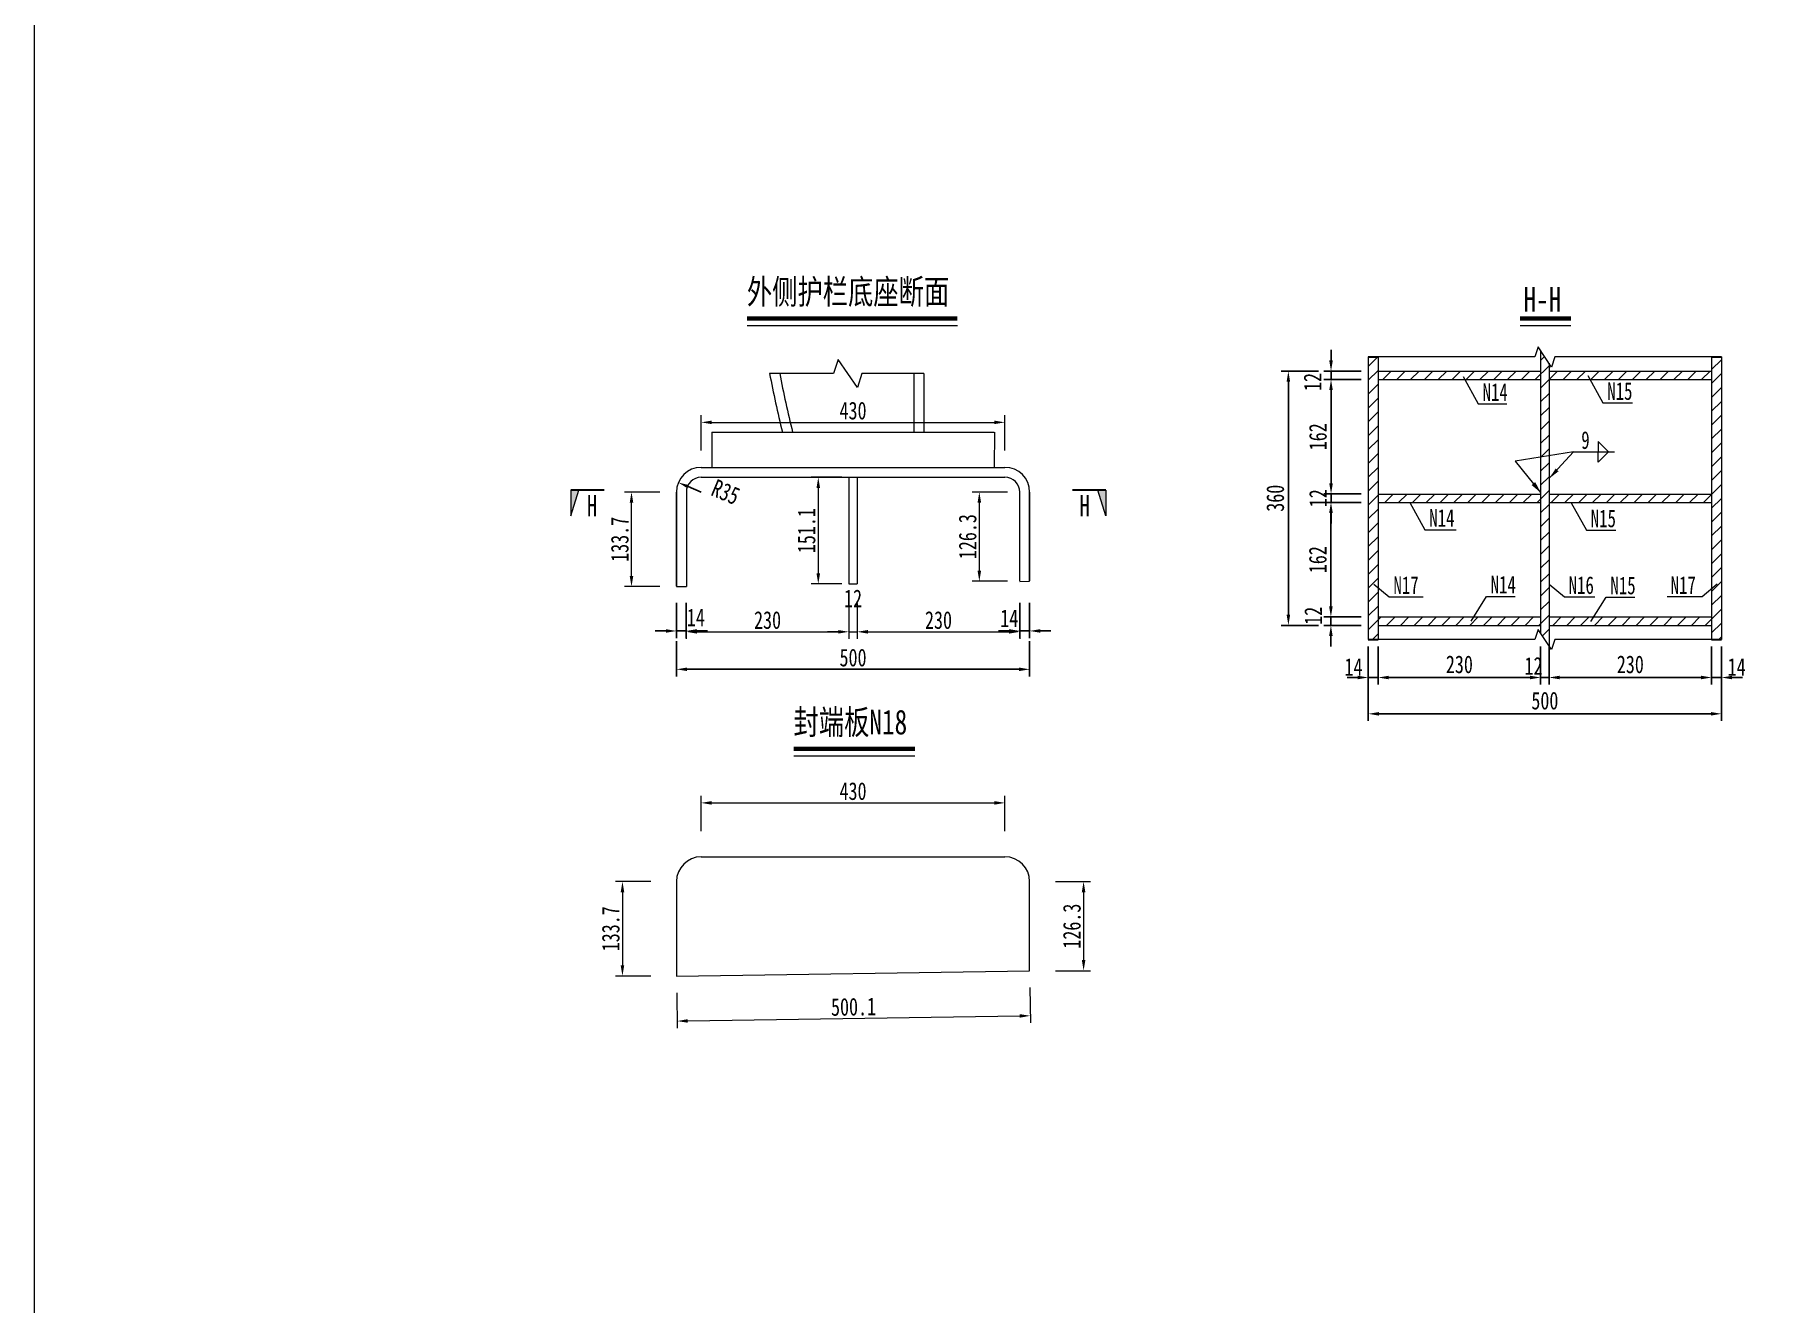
# Model space of a CAD drawing. Extents: x 98573 to 114325, y 0 to 100142.
# Drawn here: x 98573 to 101014, y 69144 to 70941 of the extents above; entities that cross this region are included whole.
import ezdxf
from ezdxf.enums import TextEntityAlignment as Align

# ---------------------------------------------------------------- set-up
doc = ezdxf.new("R2010")
doc.units = 0
doc.header["$MEASUREMENT"] = 0
doc.layers.get('0').update_dxf_attribs({"lineweight": 13})
doc.layers.get('Defpoints').update_dxf_attribs({"color": 9, "lineweight": 5})
for name, color, linetype, lineweight in [('dim', 4, 'Continuous', 13), ('尺寸及阴影线', 4, 'Continuous', 15), ('护栏', 3, 'Continuous', 30), ('文字', 7, 'Continuous', 5), ('文字说明', 7, 'Continuous', 5), ('标注', 4, 'Continuous', 13), ('涪江 尺寸标注线', 4, 'Continuous', 13), ('细线', 4, 'Continuous', 13)]:
    doc.layers.add(name, color=color, linetype=linetype, lineweight=lineweight)
doc.styles.add('EC', font='仿宋_GB2312.ttf', dxfattribs={"width": 0.75})
doc.styles.get("Standard").update_dxf_attribs({"font": '仿宋_GB2312.ttf', "width": 0.75})
doc.dimstyles.new('0.1', dxfattribs={"dimscale": 0, "dimtxt": 2.5, "dimasz": 1.5, "dimexe": 1, "dimexo": 1, "dimgap": 0.4, "dimtad": 1, "dimdec": 1, "dimdsep": 46, "dimtxsty": 'Standard', "dimcen": 0.2, "dimclrd": 256, "dimclre": 256, "dimclrt": 256, "dimadec": 3, "dimazin": 2, "dimtfac": 1, "dimtdec": 1, "dimtmove": 2, "dimatfit": 3, "dimfxl": 4, "dimfxlon": 1, "dimtolj": 1, "dimtzin": 0, "dimlwd": -1, "dimlwe": -1, "dimarcsym": 0})
doc.dimstyles.get("Standard").update_dxf_attribs({"dimscale": 0, "dimtxt": 2.5, "dimasz": 1.5, "dimexe": 1, "dimexo": 1, "dimgap": 0.4, "dimtad": 1, "dimdec": 1, "dimzin": 0, "dimdsep": 46, "dimtxsty": 'Standard', "dimcen": 0.09, "dimclrd": 256, "dimclre": 256, "dimclrt": 256, "dimadec": 0, "dimazin": 0, "dimtfac": 1, "dimtdec": 1, "dimtmove": 2, "dimatfit": 3, "dimfxl": 4, "dimfxlon": 1, "dimtolj": 1, "dimtzin": 0, "dimarcsym": 0})
doc.dimstyles.new('大样比例5', dxfattribs={"dimscale": 0, "dimtxt": 2.5, "dimasz": 1.5, "dimexe": 1, "dimexo": 1, "dimgap": 0.6, "dimtad": 1, "dimdec": 0, "dimrnd": 0.1, "dimzin": 9, "dimdsep": 46, "dimtxsty": 'EC', "dimcen": 0, "dimclrd": 4, "dimclre": 4, "dimclrt": 7, "dimadec": 1, "dimazin": 0, "dimtfac": 0.04, "dimtdec": 0, "dimtix": 1, "dimtmove": 2, "dimatfit": 3, "dimfxl": 4, "dimfxlon": 1, "dimtolj": 1, "dimtzin": 9, "dimarcsym": 0})

# ---------------------------------------------------------------- blocks, each defined once
blk = doc.blocks.new('*D1164')
at = {"layer": 'Defpoints', "color": 0, "transparency": 16777216}
for p in [(100916.4, 72621.2), (100823.4, 72569.8), (100916.4, 47180.8)]:
    blk.add_point(p, dxfattribs=at)
at = {"layer": '标注', "transparency": 16777216}
for p, q in [((100823.4, 72592.6), (100823.4, 72628.3)), ((100916.4, 72592.6), (100916.4, 72628.3))]:
    blk.add_line(p, q, dxfattribs=at)
at = {"layer": '标注', "color": 4, "transparency": 16777216}
blk.add_line((100834.1, 72621.2), (100905.6, 72621.2), dxfattribs=at)
for points in [[(100834.1, 72622.9), (100834.1, 72619.4), (100823.4, 72621.2)], [(100905.6, 72622.9), (100905.6, 72619.4), (100916.4, 72621.2)]]:
    blk.add_solid(points, dxfattribs=at)
at = {"layer": '标注', "transparency": 16777216, "insert": (100869.9, 72632.9), "char_height": 17.86, "attachment_point": 5}
blk.add_mtext('\\A1;93', dxfattribs=at)
blk = doc.blocks.new('*D1088')
at = {"layer": 'Defpoints', "color": 0, "transparency": 16777216}
for p in [(99481.8, 70226.2), (99495.8, 70226.2), (99495.8, 70096.5)]:
    blk.add_point(p, dxfattribs=at)
at = {"layer": '尺寸及阴影线', "lineweight": -2, "transparency": 16777216}
for p, q in [((99481.8, 70136.5), (99481.8, 70086.5)), ((99495.8, 70136.5), (99495.8, 70086.5)), ((99466.8, 70096.5), (99451.8, 70096.5)), ((99481.8, 70096.5), (99495.8, 70096.5)), ((99510.8, 70096.5), (99525.8, 70096.5))]:
    blk.add_line(p, q, dxfattribs=at)
at = {"layer": '尺寸及阴影线', "transparency": 16777216}
for points in [[(99466.8, 70099), (99466.8, 70094), (99481.8, 70096.5)], [(99510.8, 70099), (99510.8, 70094), (99495.8, 70096.5)]]:
    blk.add_solid(points, dxfattribs=at)
at = {"layer": '尺寸及阴影线', "transparency": 16777216, "insert": (99509.3, 70115.7), "char_height": 25, "attachment_point": 5}
blk.add_mtext('\\A1;14', dxfattribs=at)
blk = doc.blocks.new('*D1089')
at = {"layer": 'Defpoints', "color": 0, "transparency": 16777216}
for p in [(99967.8, 70230), (99981.8, 70230), (99981.8, 70096.5)]:
    blk.add_point(p, dxfattribs=at)
at = {"layer": '尺寸及阴影线', "lineweight": -2, "transparency": 16777216}
for p, q in [((99967.8, 70136.5), (99967.8, 70086.5)), ((99981.8, 70136.5), (99981.8, 70086.5)), ((99952.8, 70096.5), (99937.8, 70096.5)), ((99967.8, 70096.5), (99981.8, 70096.5)), ((99996.8, 70096.5), (100011.8, 70096.5))]:
    blk.add_line(p, q, dxfattribs=at)
at = {"layer": '尺寸及阴影线', "transparency": 16777216}
for points in [[(99952.8, 70099), (99952.8, 70094), (99967.8, 70096.5)], [(99996.8, 70099), (99996.8, 70094), (99981.8, 70096.5)]]:
    blk.add_solid(points, dxfattribs=at)
at = {"layer": '尺寸及阴影线', "transparency": 16777216, "insert": (99953, 70114.6), "char_height": 25, "attachment_point": 5}
blk.add_mtext('\\A1;14', dxfattribs=at)
blk = doc.blocks.new('*D1090')
at = {"layer": 'Defpoints', "color": 0, "transparency": 16777216}
for p in [(99481.8, 70202.7), (99981.8, 70202.7), (99481.8, 70042.2)]:
    blk.add_point(p, dxfattribs=at)
at = {"layer": '尺寸及阴影线', "lineweight": -2, "transparency": 16777216}
for p, q in [((99481.8, 70082.2), (99481.8, 70032.2)), ((99981.8, 70082.2), (99981.8, 70032.2)), ((99966.8, 70042.2), (99496.8, 70042.2))]:
    blk.add_line(p, q, dxfattribs=at)
at = {"layer": '尺寸及阴影线', "transparency": 16777216}
for points in [[(99496.8, 70044.7), (99496.8, 70039.7), (99481.8, 70042.2)], [(99966.8, 70044.7), (99966.8, 70039.7), (99981.8, 70042.2)]]:
    blk.add_solid(points, dxfattribs=at)
at = {"layer": '尺寸及阴影线', "transparency": 16777216, "insert": (99731.8, 70058.7), "char_height": 25, "attachment_point": 5}
blk.add_mtext('\\A1;500', dxfattribs=at)
blk = doc.blocks.new('*D1095')
at = {"layer": 'Defpoints', "color": 0, "transparency": 16777216}
for p in [(99484.5, 70306.6, 0), (99516.8, 70293.1, 0)]:
    blk.add_point(p, dxfattribs=at)
at = {"layer": '尺寸及阴影线', "lineweight": -2, "transparency": 16777216}
blk.add_line((99516.8, 70293.1), (99498.4, 70300.8), dxfattribs=at)
at = {"layer": '尺寸及阴影线', "transparency": 16777216}
blk.add_solid([(99499.3, 70303.1), (99497.4, 70298.5), (99484.5, 70306.6)], dxfattribs=at)
at = {"layer": '尺寸及阴影线', "transparency": 16777216, "insert": (99551.5, 70293.1), "char_height": 25, "attachment_point": 5, "rotation": 337.2717}
blk.add_mtext('\\A1;R35', dxfattribs=at)
blk = doc.blocks.new('*D1096')
at = {"layer": 'Defpoints', "color": 0, "transparency": 16777216}
for p in [(99495.8, 70226.2), (99725.8, 70226.2), (99725.8, 70095.3)]:
    blk.add_point(p, dxfattribs=at)
at = {"layer": '标注', "transparency": 16777216}
for p, q in [((99495.8, 70135.3), (99495.8, 70085.3)), ((99725.8, 70135.3), (99725.8, 70085.3))]:
    blk.add_line(p, q, dxfattribs=at)
at = {"layer": '标注', "color": 4, "transparency": 16777216}
blk.add_line((99510.8, 70095.3), (99710.8, 70095.3), dxfattribs=at)
for points in [[(99510.8, 70097.8), (99510.8, 70092.8), (99495.8, 70095.3)], [(99710.8, 70097.8), (99710.8, 70092.8), (99725.8, 70095.3)]]:
    blk.add_solid(points, dxfattribs=at)
at = {"layer": '标注', "transparency": 16777216, "insert": (99610.8, 70111.8), "char_height": 25, "attachment_point": 5}
blk.add_mtext('\\A1;230', dxfattribs=at)
blk = doc.blocks.new('*D1097')
at = {"layer": 'Defpoints', "color": 0, "transparency": 16777216}
for p in [(99725.8, 70248.8), (99737.8, 70248.8), (99737.8, 70095.3)]:
    blk.add_point(p, dxfattribs=at)
at = {"layer": '标注', "transparency": 16777216}
for p, q in [((99725.8, 70135.3), (99725.8, 70085.3)), ((99737.8, 70135.3), (99737.8, 70085.3))]:
    blk.add_line(p, q, dxfattribs=at)
at = {"layer": '标注', "color": 4, "transparency": 16777216}
for p, q in [((99710.8, 70095.3), (99695.8, 70095.3)), ((99725.8, 70095.3), (99737.8, 70095.3)), ((99752.8, 70095.3), (99767.8, 70095.3))]:
    blk.add_line(p, q, dxfattribs=at)
for points in [[(99710.8, 70097.8), (99710.8, 70092.8), (99725.8, 70095.3)], [(99752.8, 70097.8), (99752.8, 70092.8), (99737.8, 70095.3)]]:
    blk.add_solid(points, dxfattribs=at)
at = {"layer": '标注', "transparency": 16777216, "insert": (99731.8, 70142.6), "char_height": 25, "attachment_point": 5}
blk.add_mtext('\\A1;12', dxfattribs=at)
blk = doc.blocks.new('*D1098')
at = {"layer": 'Defpoints', "color": 0, "transparency": 16777216}
for p in [(99737.8, 70209), (99967.8, 70209), (99967.8, 70095.3)]:
    blk.add_point(p, dxfattribs=at)
at = {"layer": '标注', "transparency": 16777216}
for p, q in [((99737.8, 70135.3), (99737.8, 70085.3)), ((99967.8, 70135.3), (99967.8, 70085.3))]:
    blk.add_line(p, q, dxfattribs=at)
at = {"layer": '标注', "color": 4, "transparency": 16777216}
blk.add_line((99752.8, 70095.3), (99952.8, 70095.3), dxfattribs=at)
for points in [[(99752.8, 70097.8), (99752.8, 70092.8), (99737.8, 70095.3)], [(99952.8, 70097.8), (99952.8, 70092.8), (99967.8, 70095.3)]]:
    blk.add_solid(points, dxfattribs=at)
at = {"layer": '标注', "transparency": 16777216, "insert": (99852.8, 70111.8), "char_height": 25, "attachment_point": 5}
blk.add_mtext('\\A1;230', dxfattribs=at)
blk = doc.blocks.new('*D1101')
at = {"layer": 'Defpoints', "color": 0, "transparency": 16777216}
for p in [(99418.2, 70293.1), (99481.8, 70293.1), (99481.8, 70159.3)]:
    blk.add_point(p, dxfattribs=at)
at = {"layer": '标注', "transparency": 16777216}
for p, q in [((99458.2, 70293.1), (99408.2, 70293.1)), ((99458.2, 70159.3), (99408.2, 70159.3))]:
    blk.add_line(p, q, dxfattribs=at)
at = {"layer": '标注', "color": 4, "transparency": 16777216}
blk.add_line((99418.2, 70174.3), (99418.2, 70278.1), dxfattribs=at)
for points in [[(99415.7, 70278.1), (99420.7, 70278.1), (99418.2, 70293.1)], [(99415.7, 70174.3), (99420.7, 70174.3), (99418.2, 70159.3)]]:
    blk.add_solid(points, dxfattribs=at)
at = {"layer": '标注', "transparency": 16777216, "insert": (99401.7, 70226.2), "char_height": 25, "attachment_point": 5, "rotation": 90}
blk.add_mtext('\\A1;133.7', dxfattribs=at)
blk = doc.blocks.new('*D1103')
at = {"layer": 'Defpoints', "color": 0, "transparency": 16777216}
for p in [(99946.8, 70391.8), (99516.8, 70328.1), (99946.8, 70328.1)]:
    blk.add_point(p, dxfattribs=at)
at = {"layer": '标注', "transparency": 16777216}
for p, q in [((99516.8, 70351.8), (99516.8, 70401.8)), ((99946.8, 70351.8), (99946.8, 70401.8))]:
    blk.add_line(p, q, dxfattribs=at)
at = {"layer": '标注', "color": 4, "transparency": 16777216}
blk.add_line((99531.8, 70391.8), (99931.8, 70391.8), dxfattribs=at)
for points in [[(99531.8, 70394.3), (99531.8, 70389.3), (99516.8, 70391.8)], [(99931.8, 70394.3), (99931.8, 70389.3), (99946.8, 70391.8)]]:
    blk.add_solid(points, dxfattribs=at)
at = {"layer": '标注', "transparency": 16777216, "insert": (99731.8, 70408.3), "char_height": 25, "attachment_point": 5}
blk.add_mtext('\\A1;430', dxfattribs=at)
blk = doc.blocks.new('*D1104')
at = {"layer": 'Defpoints', "color": 0, "transparency": 16777216}
for p in [(99725.8, 70314.1), (99682.6, 70163), (99725.8, 70163)]:
    blk.add_point(p, dxfattribs=at)
at = {"layer": '标注', "transparency": 16777216}
for p, q in [((99715.8, 70314.1), (99672.6, 70314.1)), ((99715.8, 70163), (99672.6, 70163))]:
    blk.add_line(p, q, dxfattribs=at)
at = {"layer": '标注', "color": 4, "transparency": 16777216}
blk.add_line((99682.6, 70299.1), (99682.6, 70178), dxfattribs=at)
for points in [[(99680.1, 70299.1), (99685.1, 70299.1), (99682.6, 70314.1)], [(99680.1, 70178), (99685.1, 70178), (99682.6, 70163)]]:
    blk.add_solid(points, dxfattribs=at)
at = {"layer": '标注', "transparency": 16777216, "insert": (99666.1, 70238.5), "char_height": 25, "attachment_point": 5, "rotation": 90}
blk.add_mtext('\\A1;151.1', dxfattribs=at)
blk = doc.blocks.new('*D1105')
at = {"layer": 'Defpoints', "color": 0, "transparency": 16777216}
for p in [(99967.8, 70293.1), (99910.6, 70166.8), (99967.8, 70166.8)]:
    blk.add_point(p, dxfattribs=at)
at = {"layer": '标注', "transparency": 16777216}
for p, q in [((99950.6, 70293.1), (99900.6, 70293.1)), ((99950.6, 70166.8), (99900.6, 70166.8))]:
    blk.add_line(p, q, dxfattribs=at)
at = {"layer": '标注', "color": 4, "transparency": 16777216}
blk.add_line((99910.6, 70278.1), (99910.6, 70181.8), dxfattribs=at)
for points in [[(99908.1, 70278.1), (99913.1, 70278.1), (99910.6, 70293.1)], [(99908.1, 70181.8), (99913.1, 70181.8), (99910.6, 70166.8)]]:
    blk.add_solid(points, dxfattribs=at)
at = {"layer": '标注', "transparency": 16777216, "insert": (99894.1, 70230), "char_height": 25, "attachment_point": 5, "rotation": 90}
blk.add_mtext('\\A1;126.3', dxfattribs=at)
blk = doc.blocks.new('2')
blk.add_hatch(color=256).paths.add_polyline_path([(284.16, 510.9), (287.79, 509.77), (287.79, 510.9)])
for p, q in [((287.79, 510.9), (284.16, 510.9)), ((284.16, 510.9), (287.79, 509.77))]:
    blk.add_line(p, q)
at = {"const_width": 0.3}
blk.add_lwpolyline([(287.79, 506.15), (287.79, 510.9)], dxfattribs=at)
at = {"width": 0.7}
blk.add_attdef('A', text='', height=3.5, dxfattribs=at).set_placement((285.6, 507.89), align=Align.MIDDLE_CENTER)
blk = doc.blocks.new('*D885')
at = {"layer": 'Defpoints', "color": 0, "transparency": 16777216}
for p in [(100461.2, 70084.4), (100961.2, 70084.4), (100961.2, 69979.2)]:
    blk.add_point(p, dxfattribs=at)
at = {"layer": 'dim', "color": 4, "lineweight": -2, "transparency": 16777216}
for p, q in [((100461.2, 70074.4), (100461.2, 69969.2)), ((100961.2, 70074.4), (100961.2, 69969.2)), ((100476.2, 69979.2), (100946.2, 69979.2))]:
    blk.add_line(p, q, dxfattribs=at)
at = {"layer": 'dim', "color": 4, "transparency": 16777216}
for points in [[(100476.2, 69981.7), (100476.2, 69976.7), (100461.2, 69979.2)], [(100946.2, 69981.7), (100946.2, 69976.7), (100961.2, 69979.2)]]:
    blk.add_solid(points, dxfattribs=at)
at = {"layer": 'dim', "color": 7, "transparency": 16777216, "insert": (100711.2, 69997.7), "char_height": 25, "attachment_point": 5}
blk.add_mtext('\\A1;500', dxfattribs=at)
blk = doc.blocks.new('*D886')
at = {"layer": 'Defpoints', "color": 0, "transparency": 16777216}
for p in [(100408.3, 70278.4), (100461.2, 70278.4), (100461.2, 70116.4)]:
    blk.add_point(p, dxfattribs=at)
at = {"layer": 'dim', "color": 4, "lineweight": -2, "transparency": 16777216}
for p, q in [((100451.2, 70278.4), (100398.3, 70278.4)), ((100408.3, 70131.4), (100408.3, 70263.4)), ((100451.2, 70116.4), (100398.3, 70116.4))]:
    blk.add_line(p, q, dxfattribs=at)
at = {"layer": 'dim', "color": 4, "transparency": 16777216}
for points in [[(100405.8, 70263.4), (100410.8, 70263.4), (100408.3, 70278.4)], [(100405.8, 70131.4), (100410.8, 70131.4), (100408.3, 70116.4)]]:
    blk.add_solid(points, dxfattribs=at)
at = {"layer": 'dim', "color": 7, "transparency": 16777216, "insert": (100389.8, 70197.4), "char_height": 25, "attachment_point": 5, "rotation": 90}
blk.add_mtext('\\A1;162', dxfattribs=at)
blk = doc.blocks.new('*D887')
at = {"layer": 'Defpoints', "color": 0, "transparency": 16777216}
for p in [(100461.2, 70452.4), (100408.5, 70290.4), (100461.2, 70290.4)]:
    blk.add_point(p, dxfattribs=at)
at = {"layer": 'dim', "color": 4, "lineweight": -2, "transparency": 16777216}
for p, q in [((100451.2, 70452.4), (100398.5, 70452.4)), ((100408.5, 70437.4), (100408.5, 70305.4)), ((100451.2, 70290.4), (100398.5, 70290.4))]:
    blk.add_line(p, q, dxfattribs=at)
at = {"layer": 'dim', "color": 4, "transparency": 16777216}
for points in [[(100406, 70437.4), (100411, 70437.4), (100408.5, 70452.4)], [(100406, 70305.4), (100411, 70305.4), (100408.5, 70290.4)]]:
    blk.add_solid(points, dxfattribs=at)
at = {"layer": 'dim', "color": 7, "transparency": 16777216, "insert": (100390, 70371.4), "char_height": 25, "attachment_point": 5, "rotation": 90}
blk.add_mtext('\\A1;162', dxfattribs=at)
blk = doc.blocks.new('*D888')
at = {"layer": 'Defpoints', "color": 0, "transparency": 16777216}
for p in [(100461.2, 70084.4), (100475.2, 70084.4), (100475.2, 70030.6)]:
    blk.add_point(p, dxfattribs=at)
at = {"layer": 'dim', "color": 4, "lineweight": -2, "transparency": 16777216}
for p, q in [((100461.2, 70074.4), (100461.2, 70020.6)), ((100475.2, 70074.4), (100475.2, 70020.6)), ((100446.2, 70030.6), (100431.2, 70030.6)), ((100461.2, 70030.6), (100475.2, 70030.6)), ((100490.2, 70030.6), (100505.2, 70030.6))]:
    blk.add_line(p, q, dxfattribs=at)
at = {"layer": 'dim', "color": 4, "transparency": 16777216}
for points in [[(100446.2, 70033.1), (100446.2, 70028.1), (100461.2, 70030.6)], [(100490.2, 70033.1), (100490.2, 70028.1), (100475.2, 70030.6)]]:
    blk.add_solid(points, dxfattribs=at)
at = {"layer": 'dim', "color": 7, "transparency": 16777216, "insert": (100440.3, 70045.6), "char_height": 25, "attachment_point": 5}
blk.add_mtext('\\A1;14', dxfattribs=at)
blk = doc.blocks.new('*D889')
at = {"layer": 'Defpoints', "color": 0, "transparency": 16777216}
for p in [(100408.5, 70278.4), (100461.2, 70290.4), (100461.2, 70278.4)]:
    blk.add_point(p, dxfattribs=at)
at = {"layer": 'dim', "color": 4, "lineweight": -2, "transparency": 16777216}
for p, q in [((100408.5, 70305.4), (100408.5, 70320.4)), ((100451.2, 70290.4), (100398.5, 70290.4)), ((100451.2, 70278.4), (100398.5, 70278.4)), ((100408.5, 70290.4), (100408.5, 70278.4)), ((100408.5, 70263.4), (100408.5, 70248.4))]:
    blk.add_line(p, q, dxfattribs=at)
at = {"layer": 'dim', "color": 4, "transparency": 16777216}
for points in [[(100406, 70305.4), (100411, 70305.4), (100408.5, 70290.4)], [(100406, 70263.4), (100411, 70263.4), (100408.5, 70278.4)]]:
    blk.add_solid(points, dxfattribs=at)
at = {"layer": 'dim', "color": 7, "transparency": 16777216, "insert": (100390, 70284.4), "char_height": 25, "attachment_point": 5, "rotation": 90}
blk.add_mtext('\\A1;12', dxfattribs=at)
blk = doc.blocks.new('*D890')
at = {"layer": 'Defpoints', "color": 0, "transparency": 16777216}
for p in [(100408.3, 70116.4), (100461.2, 70116.4), (100461.2, 70104.4)]:
    blk.add_point(p, dxfattribs=at)
at = {"layer": 'dim', "color": 4, "lineweight": -2, "transparency": 16777216}
for p, q in [((100408.3, 70131.4), (100408.3, 70146.4)), ((100451.2, 70116.4), (100398.3, 70116.4)), ((100451.2, 70104.4), (100398.3, 70104.4)), ((100408.3, 70104.4), (100408.3, 70116.4)), ((100408.3, 70089.4), (100408.3, 70074.4))]:
    blk.add_line(p, q, dxfattribs=at)
at = {"layer": 'dim', "color": 4, "transparency": 16777216}
for points in [[(100405.8, 70131.4), (100410.8, 70131.4), (100408.3, 70116.4)], [(100405.8, 70089.4), (100410.8, 70089.4), (100408.3, 70104.4)]]:
    blk.add_solid(points, dxfattribs=at)
at = {"layer": 'dim', "color": 7, "transparency": 16777216, "insert": (100383.2, 70118), "char_height": 25, "attachment_point": 5, "rotation": 90}
blk.add_mtext('\\A1;12', dxfattribs=at)
blk = doc.blocks.new('*D891')
at = {"layer": 'Defpoints', "color": 0, "transparency": 16777216}
for p in [(100461.2, 70464.4), (100408.5, 70452.4), (100461.2, 70452.4)]:
    blk.add_point(p, dxfattribs=at)
at = {"layer": 'dim', "color": 4, "lineweight": -2, "transparency": 16777216}
for p, q in [((100408.5, 70479.4), (100408.5, 70494.4)), ((100451.2, 70464.4), (100398.5, 70464.4)), ((100408.5, 70464.4), (100408.5, 70452.4)), ((100451.2, 70452.4), (100398.5, 70452.4)), ((100408.5, 70437.4), (100408.5, 70422.4))]:
    blk.add_line(p, q, dxfattribs=at)
at = {"layer": 'dim', "color": 4, "transparency": 16777216}
for points in [[(100406, 70479.4), (100411, 70479.4), (100408.5, 70464.4)], [(100406, 70437.4), (100411, 70437.4), (100408.5, 70452.4)]]:
    blk.add_solid(points, dxfattribs=at)
at = {"layer": 'dim', "color": 7, "transparency": 16777216, "insert": (100382.3, 70449), "char_height": 25, "attachment_point": 5, "rotation": 90}
blk.add_mtext('\\A1;12', dxfattribs=at)
blk = doc.blocks.new('*D892')
at = {"layer": 'Defpoints', "color": 0, "transparency": 16777216}
for p in [(100947.2, 70084.4), (100961.2, 70084.4), (100961.2, 70030.6)]:
    blk.add_point(p, dxfattribs=at)
at = {"layer": 'dim', "color": 4, "lineweight": -2, "transparency": 16777216}
for p, q in [((100947.2, 70074.4), (100947.2, 70020.6)), ((100961.2, 70074.4), (100961.2, 70020.6)), ((100932.2, 70030.6), (100917.2, 70030.6)), ((100947.2, 70030.6), (100961.2, 70030.6)), ((100976.2, 70030.6), (100991.2, 70030.6))]:
    blk.add_line(p, q, dxfattribs=at)
at = {"layer": 'dim', "color": 4, "transparency": 16777216}
for points in [[(100932.2, 70033.1), (100932.2, 70028.1), (100947.2, 70030.6)], [(100976.2, 70033.1), (100976.2, 70028.1), (100961.2, 70030.6)]]:
    blk.add_solid(points, dxfattribs=at)
at = {"layer": 'dim', "color": 7, "transparency": 16777216, "insert": (100982.7, 70045.6), "char_height": 25, "attachment_point": 5}
blk.add_mtext('\\A1;14', dxfattribs=at)
blk = doc.blocks.new('*D893')
at = {"layer": 'Defpoints', "color": 0, "transparency": 16777216}
for p in [(100475.2, 70084.4), (100705.2, 70084.4), (100705.2, 70030.6)]:
    blk.add_point(p, dxfattribs=at)
at = {"layer": 'dim', "color": 4, "lineweight": -2, "transparency": 16777216}
for p, q in [((100475.2, 70074.4), (100475.2, 70020.6)), ((100705.2, 70074.4), (100705.2, 70020.6)), ((100490.2, 70030.6), (100690.2, 70030.6))]:
    blk.add_line(p, q, dxfattribs=at)
at = {"layer": 'dim', "color": 4, "transparency": 16777216}
for points in [[(100490.2, 70033.1), (100490.2, 70028.1), (100475.2, 70030.6)], [(100690.2, 70033.1), (100690.2, 70028.1), (100705.2, 70030.6)]]:
    blk.add_solid(points, dxfattribs=at)
at = {"layer": 'dim', "color": 7, "transparency": 16777216, "insert": (100590.2, 70049.1), "char_height": 25, "attachment_point": 5}
blk.add_mtext('\\A1;230', dxfattribs=at)
blk = doc.blocks.new('*D894')
at = {"layer": 'Defpoints', "color": 0, "transparency": 16777216}
for p in [(100705.2, 70084.4), (100717.2, 70084.4), (100717.2, 70030.6)]:
    blk.add_point(p, dxfattribs=at)
at = {"layer": 'dim', "color": 4, "lineweight": -2, "transparency": 16777216}
for p, q in [((100705.2, 70074.4), (100705.2, 70020.6)), ((100717.2, 70074.4), (100717.2, 70020.6)), ((100690.2, 70030.6), (100675.2, 70030.6)), ((100705.2, 70030.6), (100717.2, 70030.6)), ((100732.2, 70030.6), (100747.2, 70030.6))]:
    blk.add_line(p, q, dxfattribs=at)
at = {"layer": 'dim', "color": 4, "transparency": 16777216}
for points in [[(100690.2, 70033.1), (100690.2, 70028.1), (100705.2, 70030.6)], [(100732.2, 70033.1), (100732.2, 70028.1), (100717.2, 70030.6)]]:
    blk.add_solid(points, dxfattribs=at)
at = {"layer": 'dim', "color": 7, "transparency": 16777216, "insert": (100695.1, 70047.1), "char_height": 25, "attachment_point": 5}
blk.add_mtext('\\A1;12', dxfattribs=at)
blk = doc.blocks.new('*D895')
at = {"layer": 'Defpoints', "color": 0, "transparency": 16777216}
for p in [(100717.2, 70084.4), (100947.2, 70084.4), (100947.2, 70030.6)]:
    blk.add_point(p, dxfattribs=at)
at = {"layer": 'dim', "color": 4, "lineweight": -2, "transparency": 16777216}
for p, q in [((100717.2, 70074.4), (100717.2, 70020.6)), ((100947.2, 70074.4), (100947.2, 70020.6)), ((100732.2, 70030.6), (100932.2, 70030.6))]:
    blk.add_line(p, q, dxfattribs=at)
at = {"layer": 'dim', "color": 4, "transparency": 16777216}
for points in [[(100732.2, 70033.1), (100732.2, 70028.1), (100717.2, 70030.6)], [(100932.2, 70033.1), (100932.2, 70028.1), (100947.2, 70030.6)]]:
    blk.add_solid(points, dxfattribs=at)
at = {"layer": 'dim', "color": 7, "transparency": 16777216, "insert": (100832.2, 70049.1), "char_height": 25, "attachment_point": 5}
blk.add_mtext('\\A1;230', dxfattribs=at)
blk = doc.blocks.new('*D896')
at = {"layer": 'Defpoints', "color": 0, "transparency": 16777216}
for p in [(100400.8, 70464.4), (100348.1, 70104.4), (100400.7, 70104.4)]:
    blk.add_point(p, dxfattribs=at)
at = {"layer": 'dim', "color": 4, "lineweight": -2, "transparency": 16777216}
for p, q in [((100390.8, 70464.4), (100338.1, 70464.4)), ((100348.1, 70449.4), (100348.1, 70119.4)), ((100390.7, 70104.4), (100338.1, 70104.4))]:
    blk.add_line(p, q, dxfattribs=at)
at = {"layer": 'dim', "color": 4, "transparency": 16777216}
for points in [[(100345.6, 70449.4), (100350.6, 70449.4), (100348.1, 70464.4)], [(100345.6, 70119.4), (100350.6, 70119.4), (100348.1, 70104.4)]]:
    blk.add_solid(points, dxfattribs=at)
at = {"layer": 'dim', "color": 7, "transparency": 16777216, "insert": (100329.6, 70284.4), "char_height": 25, "attachment_point": 5, "rotation": 90}
blk.add_mtext('\\A1;360', dxfattribs=at)
blk = doc.blocks.new('*D1111')
at = {"layer": 'Defpoints', "color": 0, "transparency": 16777216}
for p in [(99481.8, 69741.7), (99405.4, 69608), (99481.8, 69608)]:
    blk.add_point(p, dxfattribs=at)
at = {"layer": '标注', "transparency": 16777216}
for p, q in [((99445.4, 69741.7), (99395.4, 69741.7)), ((99445.4, 69608), (99395.4, 69608))]:
    blk.add_line(p, q, dxfattribs=at)
at = {"layer": '标注', "color": 4, "transparency": 16777216}
blk.add_line((99405.4, 69726.7), (99405.4, 69623), dxfattribs=at)
for points in [[(99402.9, 69726.7), (99407.9, 69726.7), (99405.4, 69741.7)], [(99402.9, 69623), (99407.9, 69623), (99405.4, 69608)]]:
    blk.add_solid(points, dxfattribs=at)
at = {"layer": '标注', "transparency": 16777216, "insert": (99388.9, 69674.9), "char_height": 25, "attachment_point": 5, "rotation": 90}
blk.add_mtext('\\A1;133.7', dxfattribs=at)
blk = doc.blocks.new('*D1113')
at = {"layer": 'Defpoints', "color": 0, "transparency": 16777216}
for p in [(99946.8, 69853.1), (99516.8, 69776.7), (99946.8, 69776.7)]:
    blk.add_point(p, dxfattribs=at)
at = {"layer": '标注', "transparency": 16777216}
for p, q in [((99516.8, 69813.1), (99516.8, 69863.1)), ((99946.8, 69813.1), (99946.8, 69863.1))]:
    blk.add_line(p, q, dxfattribs=at)
at = {"layer": '标注', "color": 4, "transparency": 16777216}
blk.add_line((99531.8, 69853.1), (99931.8, 69853.1), dxfattribs=at)
for points in [[(99531.8, 69855.6), (99531.8, 69850.6), (99516.8, 69853.1)], [(99931.8, 69855.6), (99931.8, 69850.6), (99946.8, 69853.1)]]:
    blk.add_solid(points, dxfattribs=at)
at = {"layer": '标注', "transparency": 16777216, "insert": (99731.8, 69869.6), "char_height": 25, "attachment_point": 5}
blk.add_mtext('\\A1;430', dxfattribs=at)
blk = doc.blocks.new('*D1114')
at = {"layer": 'Defpoints', "color": 0, "transparency": 16777216}
for p in [(99981.8, 69741.7), (99981.8, 69615.5), (100058.2, 69615.5)]:
    blk.add_point(p, dxfattribs=at)
at = {"layer": '标注', "transparency": 16777216}
for p, q in [((100018.2, 69741.7), (100068.2, 69741.7)), ((100018.2, 69615.5), (100068.2, 69615.5))]:
    blk.add_line(p, q, dxfattribs=at)
at = {"layer": '标注', "color": 4, "transparency": 16777216}
blk.add_line((100058.2, 69726.7), (100058.2, 69630.5), dxfattribs=at)
for points in [[(100055.7, 69726.7), (100060.7, 69726.7), (100058.2, 69741.7)], [(100055.7, 69630.5), (100060.7, 69630.5), (100058.2, 69615.5)]]:
    blk.add_solid(points, dxfattribs=at)
at = {"layer": '标注', "transparency": 16777216, "insert": (100041.7, 69678.6), "char_height": 25, "attachment_point": 5, "rotation": 90}
blk.add_mtext('\\A1;126.3', dxfattribs=at)
blk = doc.blocks.new('*D1116')
at = {"layer": 'Defpoints', "color": 0, "transparency": 16777216}
for p in [(99481.8, 69608), (99981.8, 69615.5), (99982.8, 69551.7)]:
    blk.add_point(p, dxfattribs=at)
at = {"layer": '标注', "transparency": 16777216}
for p, q in [((99482.2, 69584.2), (99482.9, 69534.2)), ((99982.2, 69591.7), (99982.9, 69541.7))]:
    blk.add_line(p, q, dxfattribs=at)
at = {"layer": '标注', "color": 4, "transparency": 16777216}
blk.add_line((99497.8, 69544.4), (99967.8, 69551.5), dxfattribs=at)
for points in [[(99497.7, 69546.9), (99497.8, 69541.9), (99482.8, 69544.2)], [(99967.7, 69554), (99967.8, 69549), (99982.8, 69551.7)]]:
    blk.add_solid(points, dxfattribs=at)
at = {"layer": '标注', "transparency": 16777216, "insert": (99732.5, 69564.4), "char_height": 25, "attachment_point": 5, "rotation": 0.8594}
blk.add_mtext('\\A1;500.1', dxfattribs=at)

msp = doc.modelspace()

# ---------------------------------------------------------------- hatches: boundary and pattern name
at = {"layer": '细线', "ltscale": 11111}
h = msp.add_hatch(dxfattribs=at)
h.set_pattern_fill('ANSI31', color=256, scale=111, style=0)
h.set_pattern_definition([(45, (10299.686, 48771.374), (-9.8111066, 9.8111066), [])])
h.paths.add_polyline_path([(100475.20929, 70484.39259), (100461.20929, 70484.39259), (100461.20929, 70084.39259), (100475.20929, 70084.39259)])
h.paths.add_polyline_path([(100705.20929, 70278.39259), (100705.20929, 70290.39259), (100475.20929, 70290.39259), (100475.20929, 70278.39259)])
h.paths.add_polyline_path([(100717.20929, 70290.39259), (100717.20929, 70278.39259), (100947.20929, 70278.39259), (100947.20929, 70290.39259)])
h.paths.add_polyline_path([(100717.20929, 70484.39259), (100705.20929, 70484.39259), (100705.20929, 70342.59222), (100717.20929, 70344.53717)])
h.paths.add_polyline_path([(100961.20929, 70484.39259), (100947.20929, 70484.39259), (100947.20929, 70084.39259), (100961.20929, 70084.39259)])
h.paths.add_polyline_path([(100947.20929, 70104.39259), (100947.20929, 70116.39259), (100717.20929, 70116.39259), (100717.20929, 70104.39259)])
h.paths.add_polyline_path([(100705.20929, 70104.39259), (100705.20929, 70116.39259), (100475.20929, 70116.39259), (100475.20929, 70104.39259)])
h.paths.add_polyline_path([(100705.20929, 70452.39259), (100705.20929, 70464.39259), (100475.20929, 70464.39259), (100475.20929, 70452.39259)])
h.paths.add_polyline_path([(100947.20929, 70452.39259), (100947.20929, 70464.39259), (100717.20929, 70464.39259), (100717.20929, 70452.39259)])
h.paths.add_polyline_path([(100705.20929, 70093.39278), (100711.20929, 70084.39259), (100717.20929, 70084.39259), (100717.20929, 70344.53717), (100705.20929, 70342.59222)])

# ---------------------------------------------------------------- linework, layer by layer
for p, q in [((99581.91005, 70528.73765), (99879.47077, 70528.73765)), ((100676.23878, 70528.73765), (100748.06948, 70528.73765)), ((99647.87684, 69919.54841), (99819.39629, 69919.54841))]:
    msp.add_line(p, q)
at = {"color": 1}
for p, q in [((100705.20929, 70493.39278), (100705.20929, 70093.39278)), ((100461.20929, 70484.39259), (100461.20929, 70084.39259)), ((100475.20929, 70484.39259), (100475.20929, 70084.39259)), ((100475.20929, 70464.39259), (100705.20929, 70464.39259)), ((100717.20929, 70475.3924), (100717.20929, 70075.3924)), ((100717.20929, 70464.39259), (100947.20929, 70464.39259)), ((100947.20929, 70484.39259), (100947.20929, 70084.39259)), ((100961.20929, 70484.39259), (100961.20929, 70084.39259)), ((99817.81931, 70460.891), (99817.81931, 70377.98051)), ((99831.81931, 70460.891), (99831.81931, 70377.98051)), ((100475.20929, 70452.39259), (100705.20929, 70452.39259)), ((100717.20929, 70452.39259), (100947.20929, 70452.39259)), ((99531.81931, 70377.98051), (99931.81931, 70377.98051)), ((99531.81931, 70377.98051), (99531.81931, 70327.98051)), ((99931.84875, 70377.98051), (99931.79979, 70328.08847)), ((99516.81931, 70328.08847), (99946.81931, 70328.08847)), ((99481.81931, 70293.08847), (99481.81931, 70159.33847)), ((99481.81931, 70160.08847), (99481.81931, 70293.00849)), ((99495.81931, 70293.08847), (99495.81931, 70159.33847)), ((99516.81931, 70314.08847), (99946.81931, 70314.08847)), ((99725.81931, 70314.08847), (99725.81931, 70162.99847)), ((99737.81931, 70314.08847), (99737.81931, 70163.19347)), ((99967.81931, 70166.83847), (99967.81931, 70293.08847)), ((99981.81931, 70166.83847), (99981.81931, 70293.08847)), ((99981.81931, 70293.00849), (99981.81931, 70167.58847)), ((100475.20929, 70290.39259), (100705.20929, 70290.39259)), ((100475.20929, 70278.39259), (100705.20929, 70278.39259)), ((100717.20929, 70290.39259), (100947.20929, 70290.39259)), ((100717.20929, 70278.39259), (100947.20929, 70278.39259)), ((99481.81931, 70159.33847), (99495.81931, 70159.54847)), ((99481.81931, 70159.33847), (99495.81931, 70159.54847)), ((99725.81931, 70162.99847), (99737.81931, 70163.17847)), ((99967.81931, 70166.62847), (99981.81931, 70166.83847)), ((99967.81931, 70166.62847), (99981.81931, 70166.83847)), ((100475.20929, 70116.39259), (100705.20929, 70116.39259)), ((100475.20929, 70104.39259), (100705.20929, 70104.39259)), ((100717.20929, 70116.39259), (100947.20929, 70116.39259)), ((100717.20929, 70104.39259), (100947.20929, 70104.39259)), ((99516.81931, 69776.73602), (99946.81931, 69776.73602)), ((99481.81931, 69741.73602), (99481.81931, 69607.98602)), ((99981.81931, 69615.48602), (99981.81931, 69741.73602)), ((99481.81931, 69607.98602), (99981.81931, 69615.48602))]:
    msp.add_line(p, q, dxfattribs=at)
at = {"color": 6, "const_width": 6}
for points in [[(99581.91005, 70538.73765), (99879.47077, 70538.73765)], [(100676.23878, 70538.73765), (100748.06948, 70538.73765)], [(99647.87684, 69929.54841), (99819.39629, 69929.54841)]]:
    msp.add_lwpolyline(points, dxfattribs=at)
at = {"color": 1}
for centre, radius, start, end in [((101087.59708, 70739.52039), 1500, 190.70503247, 193.94713793), ((101087.59708, 70739.52039), 1486, 190.80709484, 194.0812351), ((99516.81931, 70293.08847, 0), 35, 90, 180), ((99946.81931, 70293.08847, 0), 35, 0, 90), ((99516.81931, 70293.08847, 0), 21, 90, 180), ((99946.81931, 70293.08847, 0), 21, 0, 90), ((99516.81931, 69741.73602, 0), 35, 90, 180), ((99946.81931, 69741.73602, 0), 35, 0, 90)]:
    msp.add_arc(centre, radius, start, end, dxfattribs=at)
at = {"layer": 'Defpoints'}
msp.add_lwpolyline([(98573.01049, 75541.48092), (105862.16093, 75541.48092), (105862.16093, 66015.59917), (98573.01049, 66015.59917)], close=True, dxfattribs=at)
at = {"layer": '护栏'}
for p, q in [((100461.20929, 70484.39259), (100475.20929, 70484.39259)), ((100947.20929, 70484.39259), (100961.20929, 70484.39259)), ((100461.20929, 70084.39259), (100475.20929, 70084.39259)), ((100947.20929, 70084.39259), (100961.20929, 70084.39259))]:
    msp.add_line(p, q, dxfattribs=at)
at = {"layer": '标注'}
for p, q in [((100786.75746, 70364.62692), (100786.75746, 70350.153)), ((100786.75746, 70364.62692), (100801.23137, 70350.153)), ((100786.75746, 70335.67909), (100786.75746, 70350.153)), ((100786.75746, 70335.67909), (100801.23137, 70350.153))]:
    msp.add_line(p, q, dxfattribs=at)
at = {"layer": '标注', "ltscale": 100}
for p, q in [((100751.85804, 70350.153), (100669.38757, 70336.78626)), ((100669.38757, 70336.78626), (100705.20929, 70292.39259))]:
    msp.add_line(p, q, dxfattribs=at)
at = {"layer": '标注', "ltscale": 100, "extrusion": (0, 0, -1)}
msp.add_lwpolyline([(-100718.38497, 70313.95575), (-100751.85804, 70350.153), (-100809.76061, 70350.153)], dxfattribs=at)
for points in [[(-100726.49043, 70326.42753), (-100717.20929, 70312.14675), (-100730.62035, 70322.6455)], [(-100692.47825, 70303.02634), (-100705.20929, 70292.39259), (-100697.63417, 70307.22312)]]:
    msp.add_solid(points, dxfattribs=at)
at = {"layer": '涪江 尺寸标注线'}
msp.add_lwpolyline([(99831.81931, 70460.891), (99744.33919, 70460.891), (99738.07397, 70441.16134), (99710.6124, 70480.62067), (99704.34719, 70460.891), (99613.70236, 70460.891)], dxfattribs=at)
at = {"layer": '细线', "ltscale": 100}
for p, q in [((100606.78211, 70110.21899), (100628.39282, 70145.43017)), ((100628.39282, 70145.43017), (100669.02445, 70145.43017)), ((100776.34318, 70109.97215), (100797.95389, 70144.2492)), ((100797.95389, 70144.2492), (100838.58551, 70144.2492))]:
    msp.add_line(p, q, dxfattribs=at)
at = {"layer": '细线'}
for points in [[(100961.20929, 70484.39259), (100725.49501, 70484.39259), (100720.7331, 70470.10658), (100701.68549, 70498.6786), (100696.92358, 70484.39259), (100461.20929, 70484.39259)], [(100961.20929, 70084.39259), (100725.49501, 70084.39259), (100720.7331, 70070.10658), (100701.68549, 70098.6786), (100696.92358, 70084.39259), (100461.20929, 70084.39259)]]:
    msp.add_lwpolyline(points, dxfattribs=at)

# ---------------------------------------------------------------- block references
ref = msp.add_blockref('2', (104441.20568, 67418.02971), dxfattribs=dict(xscale=10, yscale=10, zscale=10, rotation=90))
ref.add_attrib('A', 'H', dxfattribs={"height": 30, "width": 0.7}).set_placement((99362.30243, 70274.01138), align=Align.MIDDLE_CENTER)
ref = msp.add_blockref('2', (94980.83855, 67418.02971), dxfattribs=dict(xscale=-10, yscale=10, zscale=10, rotation=270))
ref.add_attrib('A', 'H', dxfattribs={"height": 30, "width": 0.7}).set_placement((100059.7418, 70274.01138), align=Align.MIDDLE_CENTER)

# ---------------------------------------------------------------- texts
at = {"layer": '文字', "width": 0.7}
for s, p in [('N14', (100622.98322, 70422.16519)), ('N15', (100799.49658, 70423.62599)), ('N14', (100547.50484, 70244.00606)), ('N15', (100776.1114, 70243.40039)), ('N17', (100496.86413, 70148.90054)), ('N14', (100634.43694, 70149.58683)), ('N16', (100744.86413, 70148.90054)), ('N15', (100803.99801, 70148.40586)), ('N17', (100889.2315, 70148.90054))]:
    msp.add_text(s, height=25, dxfattribs=at).set_placement(p)
at = {"layer": '文字说明', "width": 0.75}
for s, p in [('外侧护栏底座断面', (99581.55269, 70559.24623)), ('H-H', (100680.91375, 70548.40499)), ('封端板N18', (99647.51947, 69950.057))]:
    msp.add_text(s, height=35, dxfattribs=at).set_placement(p)
at = {"layer": '标注', "ltscale": 100, "width": 0.7}
msp.add_text('9', height=25, dxfattribs=at).set_placement((100762.7327, 70354.23468))

# ---------------------------------------------------------------- dimensions: what is measured, and where the dimension line sits
at = {"layer": 'dim'}
for base, p1, p2, angle, picture, middle, dimtype in [((100408.46782, 70452.39259), (100461.20929, 70464.39259), (100461.20929, 70452.39259), 90, '*D891', (100382.32593, 70448.99905), 160), ((100408.30566, 70116.39259), (100461.20929, 70104.39259), (100461.20929, 70116.39259), 90, '*D890', (100383.24136, 70118.01595), 160), ((100475.20929, 70030.58808), (100461.20929, 70084.39259), (100475.20929, 70084.39259), 0, '*D888', (100440.30649, 70045.58808), 161), ((100961.20929, 70030.58808), (100947.20929, 70084.39259), (100961.20929, 70084.39259), 0, '*D892', (100982.66553, 70045.58808), 161)]:
    dim = msp.add_linear_dim(base=base, p1=p1, p2=p2, angle=angle, dimstyle='大样比例5', override={"dimscale": 10, "dimtxsty": 'Standard', "dimfxl": 100}, dxfattribs=at)
    dim.commit()
    dim.dimension.update_dxf_attribs({"geometry": picture, "text_midpoint": middle, "dimtype": dimtype})
for base, p1, p2, picture, middle in [((100348.05159, 70104.39259), (100400.79307, 70464.39259), (100400.65277, 70104.39259), '*D896', (100329.55159, 70284.39259)), ((100408.46782, 70290.39259), (100461.20929, 70452.39259), (100461.20929, 70290.39259), '*D887', (100389.96782, 70371.39259)), ((100408.30566, 70278.39259), (100461.20929, 70116.39259), (100461.20929, 70278.39259), '*D886', (100389.80566, 70197.39259))]:
    dim = msp.add_linear_dim(base=base, p1=p1, p2=p2, angle=90, dimstyle='大样比例5', override={"dimscale": 10, "dimtxsty": 'Standard', "dimfxl": 100}, dxfattribs=at)
    dim.commit()
    dim.dimension.update_dxf_attribs({"geometry": picture, "text_midpoint": middle})
dim = msp.add_aligned_dim(p1=(100461.20929, 70290.39259), p2=(100461.20929, 70278.39259), distance=-52.74147, text='12', dimstyle='大样比例5', override={"dimscale": 10, "dimtxsty": 'Standard', "dimfxl": 100}, dxfattribs=at)
dim.commit()
dim.dimension.update_dxf_attribs({"geometry": '*D889', "text_midpoint": (100389.96782, 70284.39259)})
dim = msp.add_aligned_dim(p1=(100461.20929, 70084.39259), p2=(100961.20929, 70084.39259), distance=-105.18894, dimstyle='大样比例5', override={"dimscale": 10, "dimtxsty": 'Standard', "dimfxl": 100}, dxfattribs=at)
dim.commit()
dim.dimension.update_dxf_attribs({"geometry": '*D885', "text_midpoint": (100711.20929, 69997.70365)})
for base, p1, p2, picture, middle in [((100705.20929, 70030.58808), (100475.20929, 70084.39259), (100705.20929, 70084.39259), '*D893', (100590.20929, 70049.08808)), ((100947.20929, 70030.58808), (100717.20929, 70084.39259), (100947.20929, 70084.39259), '*D895', (100832.20929, 70049.08808))]:
    dim = msp.add_linear_dim(base=base, p1=p1, p2=p2, dimstyle='大样比例5', override={"dimscale": 10, "dimtxsty": 'Standard', "dimfxl": 100}, dxfattribs=at)
    dim.commit()
    dim.dimension.update_dxf_attribs({"geometry": picture, "text_midpoint": middle})
dim = msp.add_linear_dim(base=(100717.20929, 70030.58808), p1=(100705.20929, 70084.39259), p2=(100717.20929, 70084.39259), dimstyle='大样比例5', override={"dimscale": 10, "dimtxsty": 'Standard', "dimfxl": 100}, dxfattribs=at)
dim.commit()
dim.dimension.update_dxf_attribs({"geometry": '*D894', "text_midpoint": (100695.0689, 70047.13529), "dimtype": 160})
at = {"layer": '尺寸及阴影线', "color": 0}
dim = msp.add_radius_dim(center=(99516.81931, 70293.08847, 0), mpoint=(99484.53716, 70306.61114, 0), text='R35', dimstyle='Standard', override={"dimscale": 10, "dimlfac": 1000, "dimfxl": 4}, dxfattribs=at)
dim.commit()
dim.dimension.update_dxf_attribs({"geometry": '*D1095', "text_midpoint": (99551.46118, 70293.09937), "dimtype": 164})
for base, p1, p2, picture, middle in [((99495.81931, 70096.52383), (99481.81931, 70226.21347), (99495.81931, 70226.21347), '*D1088', (99509.32771, 70115.71289)), ((99981.81931, 70096.52383), (99967.81931, 70229.96347), (99981.81931, 70229.96347), '*D1089', (99952.96562, 70114.61417))]:
    dim = msp.add_linear_dim(base=base, p1=p1, p2=p2, text='14', dimstyle='Standard', override={"dimscale": 10, "dimlfac": 1000, "dimfxl": 4}, dxfattribs=at)
    dim.commit()
    dim.dimension.update_dxf_attribs({"geometry": picture, "text_midpoint": middle, "dimtype": 160})
dim = msp.add_linear_dim(base=(99481.81931, 70042.19927), p1=(99981.81931, 70202.72148), p2=(99481.81931, 70202.72148), text='500', dimstyle='Standard', override={"dimscale": 10, "dimlfac": 1000, "dimfxl": 4}, dxfattribs=at)
dim.commit()
dim.dimension.update_dxf_attribs({"geometry": '*D1090', "text_midpoint": (99731.81931, 70058.69927)})
at = {"layer": '标注'}
for base, p1, p2, override, picture, middle in [((100916.35221, 72621.15284), (100823.35221, 72569.75008), (100916.35221, 47180.76654), {"dimscale": 7.142857, "dimclrd": 4}, '*D1164', (100869.85221, 72632.93856)), ((99946.81931, 70391.75327), (99516.81931, 70328.08847), (99946.81931, 70328.08847), {"dimscale": 10, "dimclrd": 4}, '*D1103', (99731.81931, 70408.25327)), ((99725.81931, 70095.27383), (99495.81931, 70226.21347), (99725.81931, 70226.22219), {"dimscale": 10, "dimclrd": 4}, '*D1096', (99610.81931, 70111.77383)), ((99967.81931, 70095.27383), (99737.81931, 70208.99387), (99967.81931, 70208.99387), {"dimscale": 10, "dimclrd": 4}, '*D1098', (99852.81931, 70111.77383)), ((99946.81931, 69853.07556), (99516.81931, 69776.73602), (99946.81931, 69776.73602), {"dimscale": 10, "dimclrd": 4}, '*D1113', (99731.81931, 69869.57556))]:
    dim = msp.add_linear_dim(base=base, p1=p1, p2=p2, dimstyle='0.1', override=override, dxfattribs=at)
    dim.commit()
    dim.dimension.update_dxf_attribs({"geometry": picture, "text_midpoint": middle})
for base, p1, p2, picture, middle in [((99418.154516728, 70293.0884717454), (99481.8193124193, 70159.3384717459), (99481.8193124193, 70293.0884717454), '*D1101', (99401.654516728, 70226.2134717457)), ((99682.62039, 70162.99847), (99725.81931, 70314.08847), (99725.81931, 70162.99847), '*D1104', (99666.12039, 70238.54347)), ((99910.5795809348, 70166.8384717459), (99967.8193124192, 70293.0884717464), (99967.8193124193, 70166.8384717459), '*D1105', (99894.0795809348, 70229.9634717462)), ((99405.4041215623, 69607.9860161233), (99481.8193124193, 69741.7360161228), (99481.8193124193, 69607.9860161233), '*D1111', (99388.9041215622, 69674.8610161231)), ((100058.2119507901, 69615.4860161233), (99981.8193124193, 69741.7360161238), (99981.8193124193, 69615.4860161233), '*D1114', (100041.7119507901, 69678.6110161236))]:
    dim = msp.add_linear_dim(base=base, p1=p1, p2=p2, angle=90, dimstyle='0.1', override={"dimscale": 10, "dimclrd": 4}, dxfattribs=at)
    dim.commit()
    dim.dimension.update_dxf_attribs({"geometry": picture, "text_midpoint": middle})
dim = msp.add_linear_dim(base=(99737.81931, 70095.28031), p1=(99725.81931, 70248.78111), p2=(99737.81931, 70248.78111), dimstyle='0.1', override={"dimscale": 10, "dimclrd": 4}, dxfattribs=at)
dim.commit()
dim.dimension.update_dxf_attribs({"geometry": '*D1097', "text_midpoint": (99731.81931, 70142.64454), "dimtype": 160})
dim = msp.add_aligned_dim(p1=(99481.81931, 69607.98602), p2=(99981.81931, 69615.48602), distance=-63.80201, dimstyle='0.1', override={"dimscale": 10, "dimclrd": 4}, dxfattribs=at)
dim.commit()
dim.dimension.update_dxf_attribs({"geometry": '*D1116', "text_midpoint": (99732.52876, 69564.43932)})

# ---------------------------------------------------------------- leaders
at = {"layer": '细线', "ltscale": 100, "has_arrowhead": 0}
for points in [[(100595.32838, 70456.55172), (100616.93909, 70418.00853), (100657.57072, 70418.00853)], [(100771.84175, 70458.01252), (100793.45245, 70419.46933), (100835.34103, 70419.46933)], [(100519.85001, 70278.39259), (100541.46071, 70239.84939), (100585.68846, 70239.84939)], [(100748.45657, 70277.78692), (100770.06728, 70239.24372), (100811.56788, 70239.24372)], [(100469.20929, 70162.64022), (100490.82, 70144.74388), (100538.96615, 70144.74388)], [(100717.20929, 70162.64022), (100738.82, 70144.74388), (100782.16063, 70144.74388)], [(100955.29849, 70162.64022), (100933.68778, 70144.74388), (100884.3586, 70144.74388)]]:
    msp.add_leader(points, dimstyle='0.1', override={"dimscale": 10, "dimtxsty": 'Standard', "dimclrd": 4}, dxfattribs=at)

doc.saveas('drawing.dxf')
